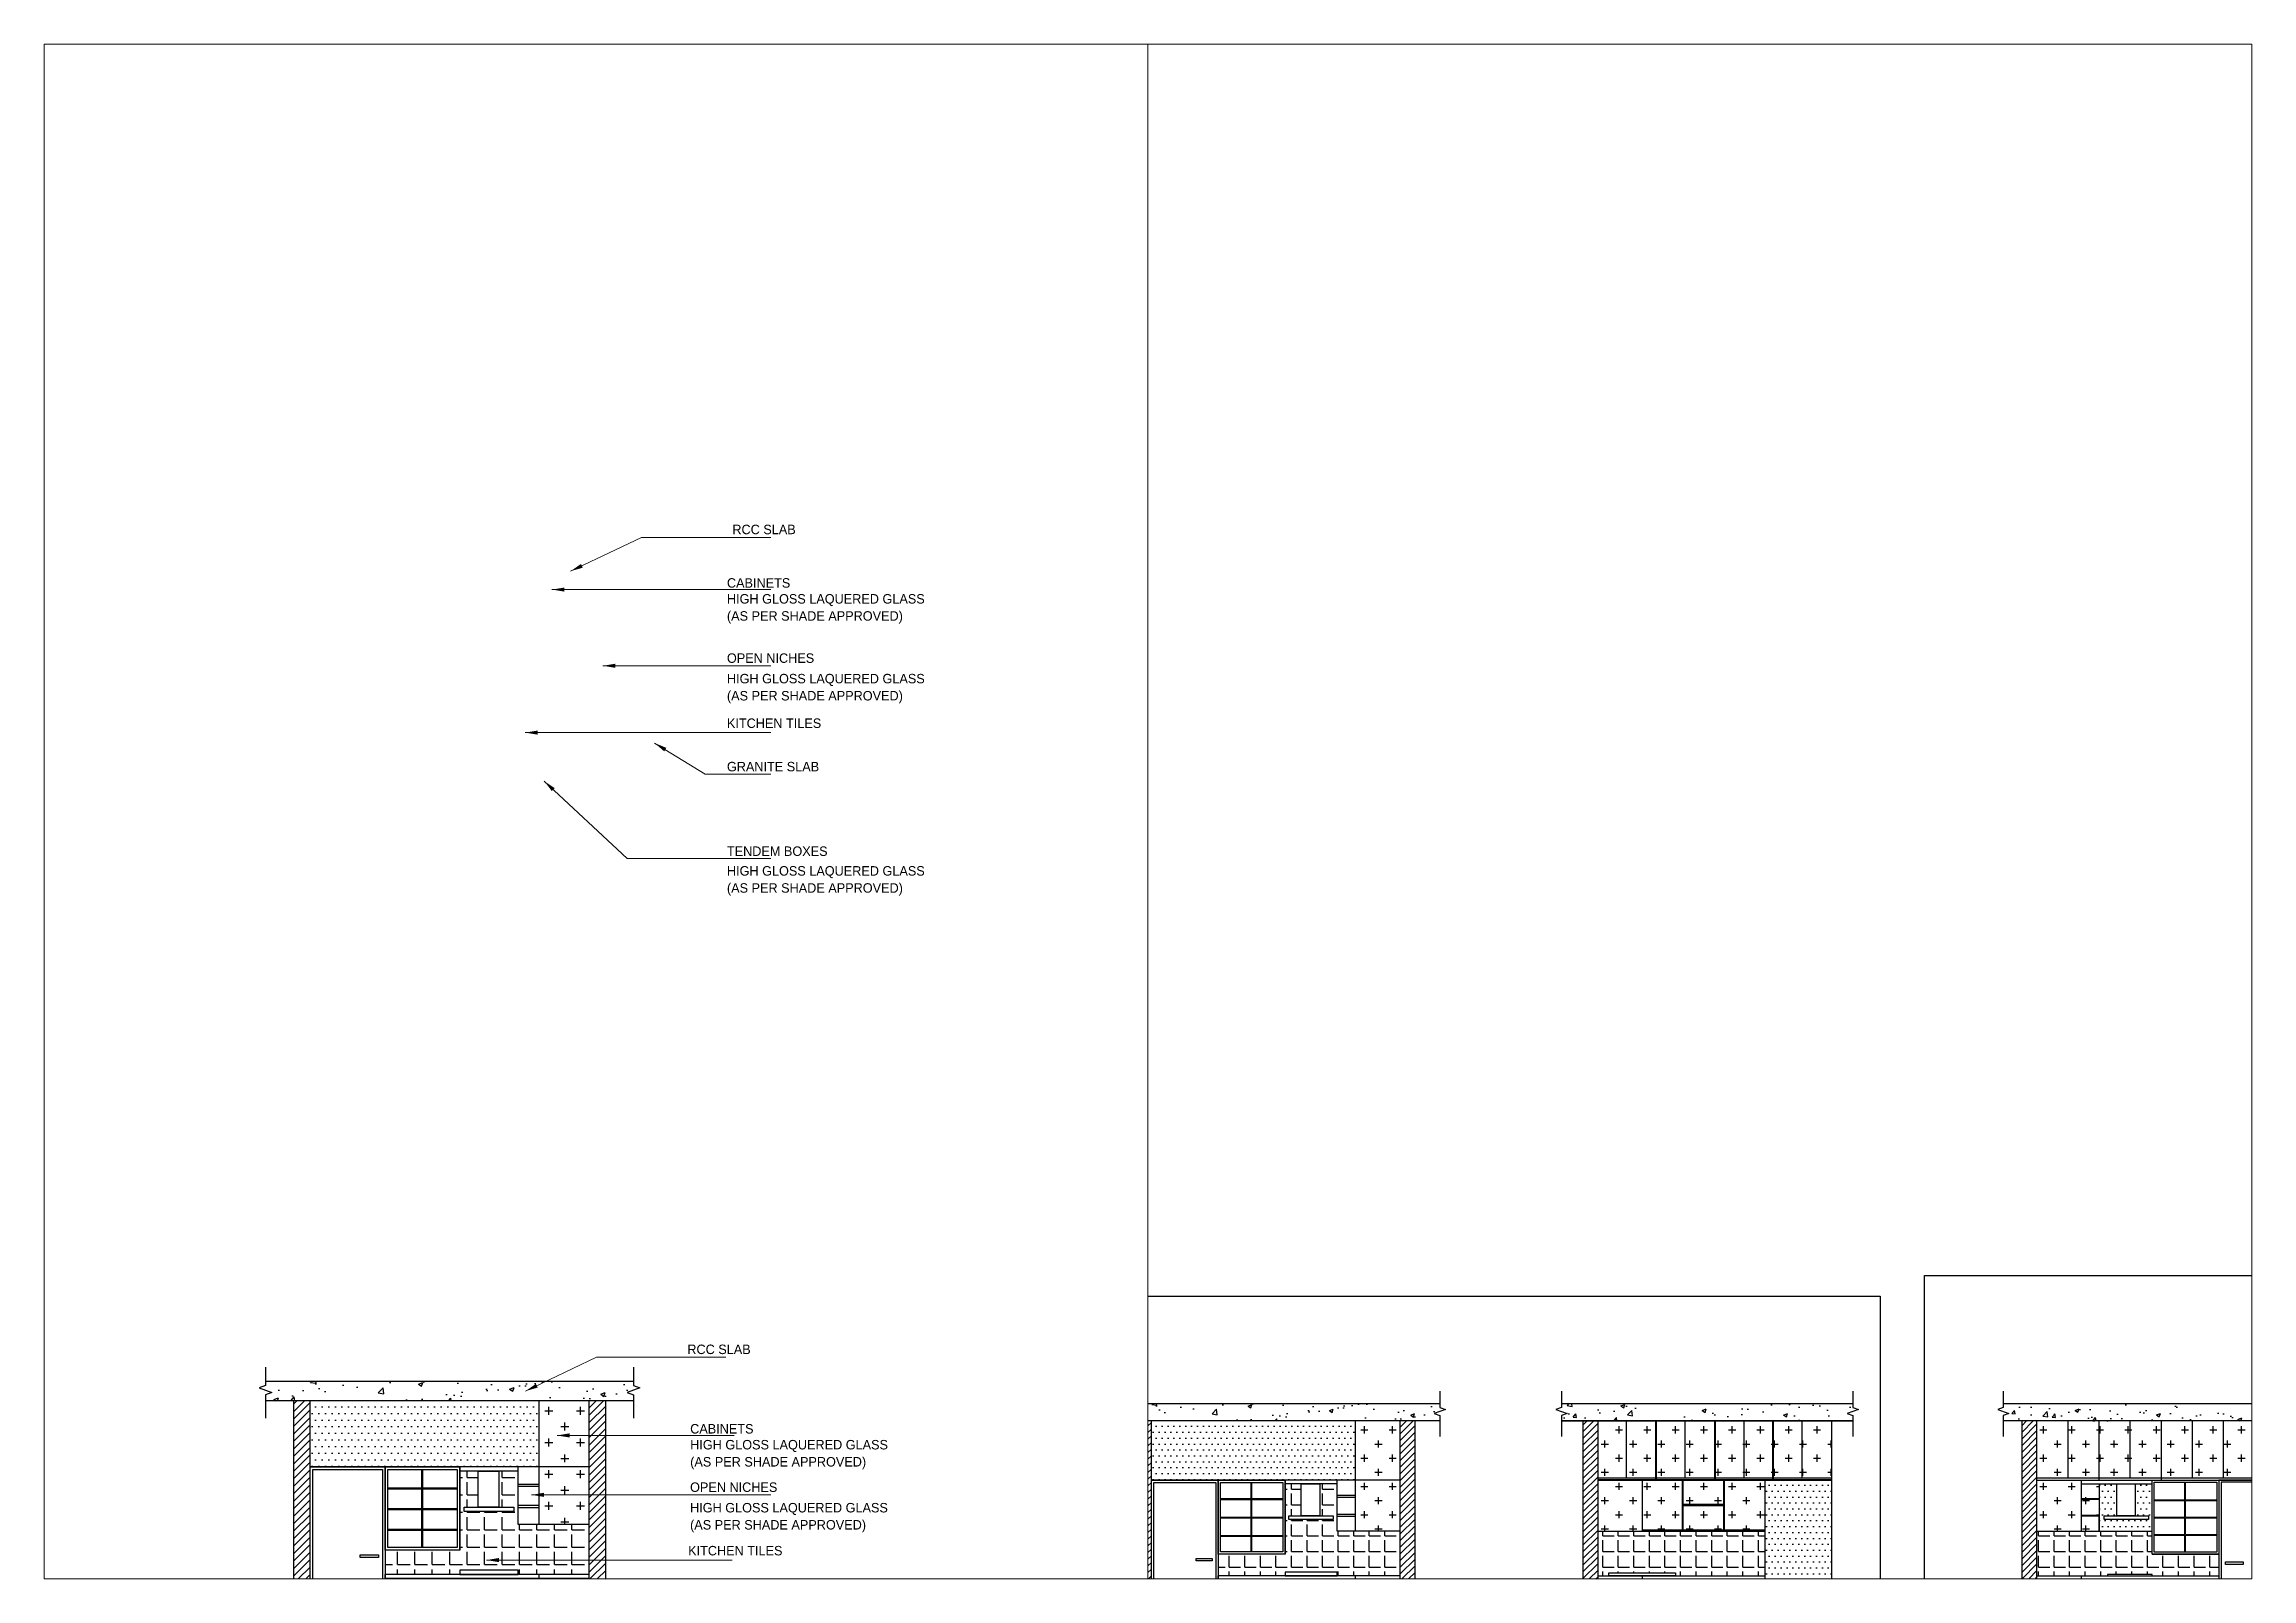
# Paper-space layout 'Layout1' of a CAD drawing. Header units: millimetres. Extents: x 29 to 257, y 20 to 178.
# The model-space entities are those that its viewports show. They can reach past a viewport. Long polylines and large blocks are cut down to what shows.
import ezdxf

# ---------------------------------------------------------------- set-up
doc = ezdxf.new("R2010")
doc.units = ezdxf.units.MM
doc.header["$LTSCALE"] = 10
doc.layers.add('A--SPACEREF', color=3, linetype='Continuous')
doc.styles.add('ISO', font='isocp2.shx', dxfattribs={"width": 0.8})
doc.dimstyles.new('A-DIM-100', dxfattribs={"dimscale": 100, "dimtxt": 2.25, "dimasz": 1.5, "dimexe": 1, "dimexo": 0.5, "dimgap": 0, "dimtad": 0, "dimdec": 0, "dimzin": 12, "dimdsep": 46, "dimtxsty": 'ISO', "dimblk": 'ARCHTICK', "dimcen": 1, "dimdle": 1, "dimclrd": 8, "dimclre": 8, "dimclrt": 256, "dimadec": 0, "dimazin": 3, "dimtfac": 1, "dimtdec": 0, "dimtmove": 1, "dimatfit": 2, "dimfxl": 1, "dimtvp": 0.75, "dimtolj": 1, "dimtzin": 12, "dimlwd": 18, "dimlwe": 18, "dimarcsym": 0})
pattern_1 = [(0, (0, 0), (0, 209.55), [152.4, -57.15]), (90, (0, 0), (-209.55, 1e-14), [152.4, -57.15])]
pattern_2 = [(50, (0, 0), (546.554, -47.817), [57.15, -628.65]), (355, (0, 0), (-105.7285, 573.17), [45.72, -502.92]), (100.451, (45.55, -4), (440.8275, 525.35), [48.57, -534.27]), (46.1842, (0, 152.4), (813.237, -126.127), [85.725, -942.975]), (96.6356, (67.8, 141.9), (712.213, 742.277), [72.855, -801.405]), (351.184, (0, 152.4), (712.214, 742.275), [68.58, -754.38]), (21, (76.2, 114.3), (454.8446, -306.7966), [57.15, -628.65]), (326, (76.2, 114.3), (185.406, 552.564), [45.72, -502.92]), (71.4514, (114.1, 88.73), (640.2495, 245.7686), [48.57, -534.27]), (37.5, (0, 0), (9.2658, 253.6651), [0, -496.824, 0, -510.54, 0, -504.825]), (7.5, (0, 0), (200.459, 300.5417), [0, -291.084, 0, -485.394, 0, -192.405]), (327.5, (-169.93, 0), (406.7718, -17.1862), [0, -190.5, 0, -594.36, 0, -788.67]), (317.5, (-246.13, 0), (444.3875, 76.2795), [0, -247.65, 0, -394.716, 0, -560.07])]

# ---------------------------------------------------------------- blocks, each defined once
blk = doc.blocks.new('_ArchTick')
at = {"color": 0, "const_width": 0.15}
blk.add_lwpolyline([(-0.5, -0.5), (0.5, 0.5)], dxfattribs=at)

msp = doc.modelspace()

# ---------------------------------------------------------------- hatches: boundary and pattern name
h = msp.add_hatch()
h.set_pattern_fill('AR-CONC', color=256, scale=3, style=0)
h.set_pattern_definition([(50, (-20223.34, 0), (546.554, -47.817), [57.15, -628.65]), (355, (-20223.34, 0), (-105.728, 573.17), [45.72, -502.92]), (100.451, (-20177.8, -4), (440.8275, 525.35), [48.57, -534.27]), (46.1842, (-20223.34, 152.4), (813.237, -126.127), [85.725, -942.975]), (96.6356, (-20155.6, 141.9), (712.213, 742.277), [72.855, -801.405]), (351.184, (-20223.3, 152.4), (712.214, 742.275), [68.58, -754.38]), (21, (-20147.14, 114.3), (454.8446, -306.7966), [57.15, -628.65]), (326, (-20147.14, 114.3), (185.406, 552.564), [45.72, -502.92]), (71.4514, (-20109.23, 88.73), (640.2495, 245.769), [48.57, -534.27]), (37.5, (-20223.34, 0), (9.2658, 253.6651), [0, -496.824, 0, -510.54, 0, -504.825]), (7.5, (-20223.34, 0), (200.459, 300.5417), [0, -291.084, 0, -485.394, 0, -192.405]), (327.5, (-20393.26, 0), (406.7718, -17.1862), [0, -190.5, 0, -594.36, 0, -788.67]), (317.5, (-20469.46, 0), (444.3875, 76.2795), [0, -247.65, 0, -394.716, 0, -560.07])])
h.paths.add_polyline_path([(-3347.1, -22548.6), (-3347.1, -22477.4), (-3422.9, -22449.8), (-3271.3, -22394.6), (-3347.1, -22367), (-3347.1, -22320), (-7766.5, -22320), (-7766.5, -22367), (-7842.3, -22394.6), (-7690.7, -22449.8), (-7766.5, -22477.4), (-7766.5, -22548.6)])
h.paths.add_polyline_path([(-7766.5, -25444.6), (-7766.5, -25515.8), (-7690.7, -25543.4), (-7842.3, -25598.6), (-7766.5, -25626.2), (-7766.5, -25675.8), (-3347.1, -25675.8), (-3347.1, -25626.2), (-3271.3, -25598.6), (-3422.9, -25543.4), (-3347.1, -25515.8), (-3347.1, -25444.6)])
h = msp.add_hatch()
h.set_pattern_fill('AR-CONC', color=256, scale=3, style=0)
h.set_pattern_definition(pattern_2)
h.paths.add_polyline_path([(16876.2, -22548.6), (16876.2, -22477.4), (16800.4, -22449.8), (16952, -22394.6), (16876.2, -22367), (16876.2, -22320), (12456.9, -22320), (12456.9, -22367), (12381, -22394.6), (12532.7, -22449.8), (12456.9, -22477.4), (12456.9, -22548.6)])
h.paths.add_polyline_path([(12456.9, -25444.6), (12456.9, -25515.8), (12532.7, -25543.4), (12381, -25598.6), (12456.9, -25626.2), (12456.9, -25675.8), (16876.2, -25675.8), (16876.2, -25626.2), (16952, -25598.6), (16800.4, -25543.4), (16876.2, -25515.8), (16876.2, -25444.6)])
h.paths.add_polyline_path([(18515.4, -25444.6), (18515.4, -25515.8), (18591.2, -25543.4), (18439.6, -25598.6), (18515.4, -25626.2), (18515.4, -25675.8), (22436.5, -25675.8), (22436.5, -25626.2), (22512.3, -25598.6), (22360.7, -25543.4), (22436.5, -25515.8), (22436.5, -25444.6)])
h.paths.add_polyline_path([(22436.5, -22548.6), (22436.5, -22477.4), (22360.7, -22449.8), (22512.3, -22394.6), (22436.5, -22367), (22436.5, -22320), (18515.4, -22320), (18515.4, -22367), (18439.6, -22394.6), (18591.2, -22449.8), (18515.4, -22477.4), (18515.4, -22548.6)])
h = msp.add_hatch()
h.set_pattern_fill('AR-CONC', color=256, scale=3, style=0)
h.set_pattern_definition(pattern_2)
h.paths.add_polyline_path([(28481, -22449.8), (28632.7, -22394.6), (28556.8, -22367), (28556.8, -22320), (24462.9, -22320), (24462.9, -22367), (24387.1, -22394.6), (24538.7, -22449.8), (24462.9, -22477.4), (24462.9, -22548.6), (28556.8, -22548.6), (28556.8, -22477.4)])
h.paths.add_polyline_path([(28556.8, -25675.8), (28556.8, -25571), (28481, -25543.4), (28556.8, -25515.8), (28556.8, -25444.6), (24462.9, -25444.6), (24462.9, -25515.8), (24538.7, -25543.4), (24387.1, -25598.6), (24462.9, -25626.2), (24462.9, -25675.8)])
h = msp.add_hatch()
h.set_pattern_fill('ANSI31', color=256, scale=20, style=0)
h.set_pattern_definition([(45, (-20223.335, 0), (-44.90128, 44.90128), [])])
h.paths.add_polyline_path([(-7231.8, -22548.6), (-7431.8, -22548.6), (-7431.8, -25444.6), (-7231.8, -25444.6)])
h.paths.add_polyline_path([(-3681.8, -22548.6), (-3881.8, -22548.6), (-3881.8, -25354.6), (-3681.8, -25354.6)])
h = msp.add_hatch()
h.set_pattern_fill('DOTS', color=256, scale=50, style=0)
h.set_pattern_definition([(0, (-20223.335, 0), (39.6875, 79.375), [0, -79.375])])
h.paths.add_polyline_path([(-7231.8, -22548.6), (-7231.8, -23344.6), (-6331.8, -23344.6), (-5431.8, -23344.6), (-4481.8, -23344.6), (-4481.8, -22548.6)])
h = msp.add_hatch()
h.set_pattern_fill('CROSS', color=256, scale=30, style=0)
h.set_pattern_definition([(0, (-20223.34, 0), (190.5, 190.5), [95.25, -285.75]), (90, (-20175.71, -47.62), (-190.5, 190.5), [95.25, -285.75])])
h.paths.add_polyline_path([(-3881.8, -24034.6), (-3881.8, -23344.6), (-4481.8, -23344.6), (-4481.8, -24034.6)])
h.paths.add_polyline_path([(-4481.8, -23344.6), (-3881.8, -23344.6), (-3881.8, -22548.6), (-4481.8, -22548.6)])
h.paths.add_polyline_path([(-6331.8, -25354.6), (-5893.8, -25354.6), (-5893.8, -24709.6), (-6331.8, -24709.6)])
h.paths.add_polyline_path([(-5885.8, -25354.6), (-5439.8, -25354.6), (-5439.8, -24709.6), (-5885.8, -24709.6)])
h.paths.add_polyline_path([(-4731.8, -25354.6), (-4731.8, -25127.6), (-5431.8, -25127.6), (-5431.8, -25354.6)])
h.paths.add_polyline_path([(-5431.8, -24884.6), (-5431.8, -25119.6), (-4731.8, -25119.6), (-4731.8, -24884.6)])
h.paths.add_polyline_path([(-4731.8, -24876.6), (-4731.8, -24709.6), (-5431.8, -24709.6), (-5431.8, -24876.6)])
h.paths.add_polyline_path([(-4481.8, -24709.6), (-4723.8, -24709.6), (-4723.8, -25354.6), (-4481.8, -25354.6)])
h.paths.add_polyline_path([(-4481.8, -24684.6), (-4481.8, -25354.6), (-3881.8, -25354.6), (-3881.8, -24684.6)])
h = msp.add_hatch()
h.set_pattern_fill('ANSI31', color=256, scale=20, style=0)
h.paths.add_polyline_path([(12991.5, -22548.6), (12791.5, -22548.6), (12791.5, -25444.6), (12991.5, -25444.6)])
h.paths.add_polyline_path([(16541.5, -22548.6), (16341.5, -22548.6), (16341.5, -25354.6), (16541.5, -25354.6)])
h = msp.add_hatch()
h.set_pattern_fill('DOTS', color=256, scale=50, style=0)
h.paths.add_polyline_path([(12991.5, -22548.6), (12991.5, -23344.6), (13891.5, -23344.6), (14791.5, -23344.6), (15741.5, -23344.6), (15741.5, -22548.6)])
h = msp.add_hatch()
h.set_pattern_fill('CROSS', color=256, scale=30, style=0)
h.paths.add_polyline_path([(16341.5, -24034.6), (16341.5, -23344.6), (15741.5, -23344.6), (15741.5, -24034.6)])
h.paths.add_polyline_path([(15741.5, -23344.6), (16341.5, -23344.6), (16341.5, -22548.6), (15741.5, -22548.6)])
h.paths.add_polyline_path([(13891.5, -25354.6), (14329.5, -25354.6), (14329.5, -24709.6), (13891.5, -24709.6)])
h.paths.add_polyline_path([(14337.5, -25354.6), (14783.5, -25354.6), (14783.5, -24709.6), (14337.5, -24709.6)])
h.paths.add_polyline_path([(15491.5, -25354.6), (15491.5, -25127.6), (14791.5, -25127.6), (14791.5, -25354.6)])
h.paths.add_polyline_path([(14791.5, -24884.6), (14791.5, -25119.6), (15491.5, -25119.6), (15491.5, -24884.6)])
h.paths.add_polyline_path([(15491.5, -24876.6), (15491.5, -24709.6), (14791.5, -24709.6), (14791.5, -24876.6)])
h.paths.add_polyline_path([(15741.5, -24709.6), (15499.5, -24709.6), (15499.5, -25354.6), (15741.5, -25354.6)])
h.paths.add_polyline_path([(15741.5, -24684.6), (15741.5, -25354.6), (16341.5, -25354.6), (16341.5, -24684.6)])
h = msp.add_hatch()
h.set_pattern_fill('ANSI31', color=256, scale=20, style=0)
h.set_pattern_definition([(45, (-2775.53, 0), (-44.90128, 44.90128), [])])
h.paths.add_polyline_path([(18801, -25444.6), (19001, -25444.6), (19001, -22548.6), (18801, -22548.6)])
h = msp.add_hatch()
h.set_pattern_fill('CROSS', color=256, scale=30, style=0)
h.paths.add_polyline_path([(19601, -23344.6), (19001, -23344.6), (19001, -24034.6), (19601, -24034.6)])
h.paths.add_polyline_path([(19390.7, -22548.6), (19001, -22548.6), (19001, -23316.6), (19390.7, -23316.6)])
h.paths.add_polyline_path([(19780.5, -22548.6), (19390.7, -22548.6), (19390.7, -23316.6), (19780.5, -23316.6)])
h.paths.add_polyline_path([(20143, -23344.6), (19601, -23344.6), (19601, -24014.6), (20143, -24014.6)])
h.paths.add_polyline_path([(20151, -23669.6), (20701, -23669.6), (20701, -23344.6), (20151, -23344.6)])
h.paths.add_polyline_path([(20701, -24014.6), (20701, -23689.6), (20151, -23689.6), (20151, -24014.6)])
h.paths.add_polyline_path([(21251, -23344.6), (20709, -23344.6), (20709, -24014.6), (21251, -24014.6)])
h.paths.add_polyline_path([(20584, -23316.6), (20973.7, -23316.6), (20973.7, -22548.6), (20584, -22548.6)])
h.paths.add_polyline_path([(20178.2, -23316.6), (20576, -23316.6), (20576, -22548.6), (20178.2, -22548.6)])
h.paths.add_polyline_path([(19788.5, -23316.6), (20178.2, -23316.6), (20178.2, -22548.6), (19788.5, -22548.6)])
h.paths.add_polyline_path([(21355.5, -22548.6), (20973.7, -22548.6), (20973.7, -23316.6), (21355.5, -23316.6)])
h.paths.add_polyline_path([(21753.2, -22548.6), (21363.5, -22548.6), (21363.5, -23316.6), (21753.2, -23316.6)])
h.paths.add_polyline_path([(22151, -22548.6), (21753.2, -22548.6), (21753.2, -23316.6), (22151, -23316.6)])
h.paths.add_polyline_path([(19601, -24684.6), (19001, -24684.6), (19001, -25354.6), (19601, -25354.6)])
h.paths.add_polyline_path([(19601, -25354.6), (19872, -25354.6), (19872, -24704.6), (19601, -24704.6)])
h.paths.add_polyline_path([(20143, -24704.6), (19880, -24704.6), (19880, -25354.6), (20143, -25354.6)])
h.paths.add_polyline_path([(20701, -25354.6), (20701, -25159.2), (20151, -25159.2), (20151, -25354.6)])
h.paths.add_polyline_path([(20151, -24935.9), (20151, -25131.2), (20701, -25131.2), (20701, -24935.9)])
h.paths.add_polyline_path([(20151, -24704.6), (20151, -24907.9), (20701, -24907.9), (20701, -24704.6)])
h.paths.add_polyline_path([(20709, -24704.6), (20709, -25019.6), (21251, -25019.6), (21251, -24704.6)])
h.paths.add_polyline_path([(20709, -25039.6), (20709, -25354.6), (21251, -25354.6), (21251, -25039.6)])
h = msp.add_hatch()
h.set_pattern_fill('ANSI31', color=256, scale=20, style=0)
h.paths.add_polyline_path([(24716.1, -25444.6), (24916.1, -25444.6), (24916.1, -22548.6), (24716.1, -22548.6)])
h = msp.add_hatch()
h.set_pattern_fill('CROSS', color=256, scale=30, style=0)
h.paths.add_polyline_path([(24916.1, -23316.6), (25334.8, -23316.6), (25334.8, -22548.6), (24916.1, -22548.6)])
h.paths.add_polyline_path([(25334.8, -23316.6), (25753.6, -23316.6), (25753.6, -22548.6), (25334.8, -22548.6)])
h.paths.add_polyline_path([(26172.3, -22548.6), (25753.6, -22548.6), (25753.6, -23316.6), (26172.3, -23316.6)])
h.paths.add_polyline_path([(26591.1, -22548.6), (26172.3, -22548.6), (26172.3, -23316.6), (26591.1, -23316.6)])
h.paths.add_polyline_path([(26591.1, -23316.6), (27009.8, -23316.6), (27009.8, -22548.6), (26591.1, -22548.6)])
h.paths.add_polyline_path([(27009.8, -23316.6), (27428.6, -23316.6), (27428.6, -22548.6), (27009.8, -22548.6)])
h.paths.add_polyline_path([(27847.3, -22548.6), (27428.6, -22548.6), (27428.6, -23316.6), (27847.3, -23316.6)])
h.paths.add_polyline_path([(27847.3, -23316.6), (28266.1, -23316.6), (28266.1, -22548.6), (27847.3, -22548.6)])
h.paths.add_polyline_path([(25516.1, -24684.6), (24916.1, -24684.6), (24916.1, -25354.6), (25516.1, -25354.6)])
h.paths.add_polyline_path([(25516.1, -25354.6), (25858.1, -25354.6), (25858.1, -24704.6), (25516.1, -24704.6)])
h.paths.add_polyline_path([(26466.1, -25354.6), (26466.1, -25159.2), (25866.1, -25159.2), (25866.1, -25354.6)])
h.paths.add_polyline_path([(26466.1, -25131.2), (26466.1, -24935.9), (25866.1, -24935.9), (25866.1, -25131.2)])
h.paths.add_polyline_path([(25866.1, -24704.6), (25866.1, -24907.9), (26466.1, -24907.9), (26466.1, -24704.6)])
h.paths.add_polyline_path([(26920.1, -24704.6), (26474.1, -24704.6), (26474.1, -25354.6), (26920.1, -25354.6)])
h.paths.add_polyline_path([(27366.1, -24704.6), (26928.1, -24704.6), (26928.1, -25354.6), (27366.1, -25354.6)])
h.paths.add_polyline_path([(25516.1, -23344.6), (24916.1, -23344.6), (24916.1, -24034.6), (25516.1, -24034.6)])
h.paths.add_polyline_path([(25516.1, -23831.2), (25516.1, -24034.6), (25753.9, -24034.6), (25753.9, -23831.2)])
h.paths.add_polyline_path([(25753.9, -23821.2), (25753.9, -23607.9), (25516.1, -23607.9), (25516.1, -23821.2)])
h.paths.add_polyline_path([(25753.9, -23394.6), (25516.1, -23394.6), (25516.1, -23597.9), (25753.9, -23597.9)])
h = msp.add_hatch()
h.set_pattern_fill('ANGLE', color=256, scale=30, style=0)
h.set_pattern_definition([(0, (-20223.34, 0), (0, 209.55), [152.4, -57.15]), (90, (-20223.34, 0), (-209.55, 1e-14), [152.4, -57.15])])
h.paths.add_polyline_path([(-4731.8, -24034.6), (-4731.8, -23394.6), (-4963.8, -23394.6), (-4963.8, -23827.8), (-4783.9, -23827.8), (-4783.9, -23877.8), (-5379.8, -23877.8), (-5379.8, -23827.8), (-5212.9, -23827.8), (-5212.9, -23394.6), (-5431.8, -23394.6), (-5431.8, -24344.6), (-6331.8, -24344.6), (-6331.8, -24634.6), (-5431.8, -24634.6), (-5431.8, -24584.6), (-4731.8, -24584.6), (-4731.8, -24634.6), (-3881.8, -24634.6), (-3881.8, -24034.6)])
h = msp.add_hatch()
h.set_pattern_fill('ANGLE', color=256, scale=30, style=0)
h.set_pattern_definition(pattern_1)
h.paths.add_polyline_path([(15491.5, -24034.6), (15491.5, -23394.6), (15259.6, -23394.6), (15259.6, -23827.8), (15439.4, -23827.8), (15439.4, -23877.8), (14843.6, -23877.8), (14843.6, -23827.8), (15010.4, -23827.8), (15010.4, -23394.6), (14791.5, -23394.6), (14791.5, -24344.6), (13891.5, -24344.6), (13891.5, -24634.6), (14791.5, -24634.6), (14791.5, -24584.6), (15491.5, -24584.6), (15491.5, -24634.6), (16341.5, -24634.6), (16341.5, -24034.6)])
h = msp.add_hatch()
h.set_pattern_fill('DOTS', color=256, scale=50, style=0)
h.paths.add_polyline_path([(22151, -23344.6), (21251, -23344.6), (21251, -24034.6), (21251, -24634.6), (21251, -25444.6), (22151, -25444.6)])
h = msp.add_hatch()
h.set_pattern_fill('DOTS', color=256, scale=50, style=0)
h.paths.add_polyline_path([(25989.4, -23394.6), (25753.9, -23394.6), (25753.9, -24034.6), (26466.1, -24034.6), (26466.1, -23394.6), (26238.5, -23394.6), (26238.5, -23827.8), (26418.3, -23827.8), (26418.3, -23877.8), (25822.5, -23877.8), (25822.5, -23827.8), (25989.4, -23827.8)])
h = msp.add_hatch()
h.set_pattern_fill('ANGLE', color=256, scale=30, style=0)
h.set_pattern_definition(pattern_1)
h.paths.add_polyline_path([(19001, -24034.6), (19001, -24634.6), (19151, -24634.6), (19151, -24594.2), (20051, -24594.2), (20051, -24634.6), (21251, -24634.6), (21251, -24034.6)])
h.paths.add_polyline_path([(19601, -25354.6), (19601, -25444.6), (21251, -25444.6), (21251, -25354.6)])
h.paths.add_polyline_path([(19601, -25444.6), (19601, -25354.6), (19001, -25354.6), (19001, -25444.6)])
h = msp.add_hatch()
h.set_pattern_fill('ANGLE', color=256, scale=30, style=0)
h.set_pattern_definition(pattern_1)
h.paths.add_polyline_path([(25516.1, -24034.6), (24916.1, -24034.6), (24916.1, -24634.6), (25866.1, -24634.6), (25866.1, -24618.6), (26466.1, -24618.6), (26466.1, -24634.6), (27366.1, -24634.6), (27366.1, -24344.6), (26466.1, -24344.6), (26466.1, -24034.6)])

# ---------------------------------------------------------------- linework, layer by layer
for p, q in [((-3347.1, -22320), (-7766.5, -22320)), ((16876.2, -22320), (12456.9, -22320)), ((22436.5, -22320), (18515.4, -22320)), ((28556.8, -22320), (24462.9, -22320)), ((-3347.1, -22548.6), (-7766.5, -22548.6)), ((-7431.8, -22548.6), (-7431.8, -25444.6)), ((-7231.8, -25444.6), (-7231.8, -22548.6)), ((-4481.8, -24034.6), (-4481.8, -22548.6)), ((-3881.8, -25354.6), (-3881.8, -22548.6)), ((-3681.8, -25444.6), (-3681.8, -22548.6)), ((16876.2, -22548.6), (12456.9, -22548.6)), ((12991.5, -25444.6), (12991.5, -22548.6)), ((15741.5, -24034.6), (15741.5, -22548.6)), ((16341.5, -25354.6), (16341.5, -22548.6)), ((16541.5, -25444.6), (16541.5, -22548.6)), ((22436.5, -22548.6), (18515.4, -22548.6)), ((18515.4, -22548.6), (22436.5, -22548.6)), ((18801, -22548.6), (18801, -25444.6)), ((19001, -22548.6), (19001, -25444.6)), ((19390.7, -23316.6), (19390.7, -22548.6)), ((19780.5, -22548.6), (19780.5, -23336.6)), ((19788.5, -22548.6), (19788.5, -23336.6)), ((20178.2, -23316.6), (20178.2, -22548.6)), ((20576, -22548.6), (20576, -23336.6)), ((20584, -22548.6), (20584, -23336.6)), ((20973.7, -23316.6), (20973.7, -22548.6)), ((21355.5, -22548.6), (21355.5, -23336.6)), ((21363.5, -22548.6), (21363.5, -23336.6)), ((21753.2, -23316.6), (21753.2, -22548.6)), ((22151, -22548.6), (22151, -25444.6)), ((28556.8, -22548.6), (24462.9, -22548.6)), ((24716.1, -25444.6), (24716.1, -22548.6)), ((24916.1, -25444.6), (24916.1, -22548.6)), ((25334.8, -23316.6), (25334.8, -22548.6)), ((25753.6, -23344.6), (25753.6, -22548.6)), ((26172.3, -23316.6), (26172.3, -22548.6)), ((26591.1, -23344.6), (26591.1, -22548.6)), ((27009.8, -23316.6), (27009.8, -22548.6)), ((27428.6, -23316.6), (27428.6, -22548.6)), ((27847.3, -23316.6), (27847.3, -22548.6)), ((19001, -23316.6), (19780.5, -23316.6)), ((19788.5, -23316.6), (20576, -23316.6)), ((20584, -23316.6), (21355.5, -23316.6)), ((21363.5, -23316.6), (22151, -23316.6)), ((24916.1, -23316.6), (28266.1, -23316.6)), ((-5431.8, -23344.6), (-7231.8, -23344.6)), ((-6331.8, -24344.6), (-6331.8, -23344.6)), ((-6299.8, -23595.3), (-5463.8, -23595.3)), ((-5891.8, -23376.6), (-5891.8, -24312.6)), ((-5881.8, -23376.6), (-5881.8, -24312.6)), ((-5431.8, -24344.6), (-5431.8, -23344.6)), ((-3881.8, -23344.6), (-5431.8, -23344.6)), ((-4731.8, -23394.6), (-5431.8, -23394.6)), ((-4731.8, -24034.6), (-4731.8, -23344.6)), ((-4731.8, -23549.6), (-4481.8, -23549.6)), ((-4731.8, -23574.6), (-4481.8, -23574.6)), ((14791.5, -23344.6), (12991.5, -23344.6)), ((13891.5, -24344.6), (13891.5, -23344.6)), ((13923.5, -23595.3), (14759.5, -23595.3)), ((14331.5, -23376.6), (14331.5, -24312.6)), ((14341.5, -23376.6), (14341.5, -24312.6)), ((14791.5, -24344.6), (14791.5, -23344.6)), ((16341.5, -23344.6), (14791.5, -23344.6)), ((15491.5, -23394.6), (14791.5, -23394.6)), ((15491.5, -24034.6), (15491.5, -23344.6)), ((15491.5, -23549.6), (15741.5, -23549.6)), ((15491.5, -23574.6), (15741.5, -23574.6)), ((19001, -23336.6), (19780.5, -23336.6)), ((19001, -23344.6), (22151, -23344.6)), ((19601, -23344.6), (19601, -24034.6)), ((19788.5, -23336.6), (20576, -23336.6)), ((20143, -24034.6), (20143, -23344.6)), ((20151, -24034.6), (20151, -23344.6)), ((20584, -23336.6), (21355.5, -23336.6)), ((20701, -24034.6), (20701, -23344.6)), ((20709, -24034.6), (20709, -23344.6)), ((21251, -23344.6), (21251, -24034.6)), ((21363.5, -23336.6), (22151, -23336.6)), ((24916.1, -23344.6), (27366.1, -23344.6)), ((25516.1, -24034.6), (25516.1, -23344.6)), ((25516.1, -23394.6), (26466.1, -23394.6)), ((25753.9, -23394.6), (25753.9, -24034.6)), ((26466.1, -24344.6), (26466.1, -23344.6)), ((26908.1, -23612.8), (26908.1, -23374.6)), ((26916.1, -23612.8), (26916.1, -23374.6)), ((27366.1, -23344.6), (28266.1, -23344.6)), ((-6299.8, -23605.3), (-5463.8, -23605.3)), ((-6299.8, -23844.6), (-5463.8, -23844.6)), ((-6299.8, -23854.6), (-5463.8, -23854.6)), ((-4731.8, -23804.6), (-4481.8, -23804.6)), ((-4731.8, -23829.6), (-4481.8, -23829.6)), ((13923.5, -23605.3), (14759.5, -23605.3)), ((13923.5, -23844.6), (14759.5, -23844.6)), ((13923.5, -23854.6), (14759.5, -23854.6)), ((15491.5, -23804.6), (15741.5, -23804.6)), ((15491.5, -23829.6), (15741.5, -23829.6)), ((20151, -23669.6), (20701, -23669.6)), ((20151, -23689.6), (20701, -23689.6)), ((25753.9, -23597.9), (25516.1, -23597.9)), ((25753.9, -23607.9), (25516.1, -23607.9)), ((25753.9, -23821.2), (25516.1, -23821.2)), ((25753.9, -23831.2), (25516.1, -23831.2)), ((25753.9, -24034.6), (25753.9, -23821.2)), ((26496.1, -23612.8), (26908.1, -23612.8)), ((26496.1, -23620.8), (26908.1, -23620.8)), ((26496.1, -23844.6), (26908.1, -23844.6)), ((26496.1, -23852.6), (26908.1, -23852.6)), ((26908.1, -23844.6), (26908.1, -23620.8)), ((26908.1, -24077.1), (26908.1, -23852.6)), ((26916.1, -23612.8), (27336.1, -23612.8)), ((26916.1, -23844.6), (26916.1, -23620.8)), ((26916.1, -23620.8), (27336.1, -23620.8)), ((26916.1, -23844.6), (27336.1, -23844.6)), ((26916.1, -24077.1), (26916.1, -23852.6)), ((26916.1, -23852.6), (27336.1, -23852.6)), ((-6299.8, -24092.5), (-5463.8, -24092.5)), ((-6299.8, -24102.5), (-5463.8, -24102.5)), ((-3881.8, -24034.6), (-4731.8, -24034.6)), ((13923.5, -24092.5), (14759.5, -24092.5)), ((13923.5, -24102.5), (14759.5, -24102.5)), ((16341.5, -24034.6), (15491.5, -24034.6)), ((19001, -24034.6), (21251, -24034.6)), ((19601, -24014.6), (20143, -24014.6)), ((20151, -24014.6), (20701, -24014.6)), ((20151, -24014.6), (20701, -24014.6)), ((20709, -24014.6), (21251, -24014.6)), ((21251, -24034.6), (21251, -24634.6)), ((24916.1, -24034.6), (25516.1, -24034.6)), ((25516.1, -24034.6), (26466.1, -24034.6)), ((26496.1, -24077.1), (26908.1, -24077.1)), ((26496.1, -24085.1), (26908.1, -24085.1)), ((26908.1, -24314.6), (26908.1, -24085.1)), ((26916.1, -24077.1), (27336.1, -24077.1)), ((26916.1, -24314.6), (26916.1, -24085.1)), ((26916.1, -24085.1), (27336.1, -24085.1)), ((-5431.8, -24344.6), (-6331.8, -24344.6)), ((14791.5, -24344.6), (13891.5, -24344.6)), ((26466.1, -24344.6), (27366.1, -24344.6)), ((-6331.8, -25444.6), (-6331.8, -24634.6)), ((-3881.8, -24634.6), (-6331.8, -24634.6)), ((-4481.8, -25444.6), (-4481.8, -24634.6)), ((13891.5, -25444.6), (13891.5, -24634.6)), ((16341.5, -24634.6), (13891.5, -24634.6)), ((15741.5, -25444.6), (15741.5, -24634.6)), ((19001, -24634.6), (21251, -24634.6)), ((19601, -24634.6), (19601, -25444.6)), ((21251, -24634.6), (21251, -25444.6)), ((24916.1, -24634.6), (27366.1, -24634.6)), ((25516.1, -25444.6), (25516.1, -24634.6)), ((-3881.8, -24684.6), (-6331.8, -24684.6)), ((-5893.8, -24709.6), (-6331.8, -24709.6)), ((-5893.8, -24684.6), (-5893.8, -25354.6)), ((-5885.8, -24684.6), (-5885.8, -25354.6)), ((-5439.8, -24709.6), (-5885.8, -24709.6)), ((-5439.8, -25354.6), (-5439.8, -24684.6)), ((-5431.8, -24876.6), (-5431.8, -24684.6)), ((-4731.8, -24709.6), (-5431.8, -24709.6)), ((-4731.8, -24876.6), (-4731.8, -24684.6)), ((-4723.8, -25354.6), (-4723.8, -24684.6)), ((-4481.8, -24709.6), (-4723.8, -24709.6)), ((16341.5, -24684.6), (13891.5, -24684.6)), ((14329.5, -24709.6), (13891.5, -24709.6)), ((14329.5, -24684.6), (14329.5, -25354.6)), ((14337.5, -24684.6), (14337.5, -25354.6)), ((14783.5, -24709.6), (14337.5, -24709.6)), ((14783.5, -25354.6), (14783.5, -24684.6)), ((14791.5, -24876.6), (14791.5, -24684.6)), ((15491.5, -24709.6), (14791.5, -24709.6)), ((15491.5, -24876.6), (15491.5, -24684.6)), ((15499.5, -25354.6), (15499.5, -24684.6)), ((15741.5, -24709.6), (15499.5, -24709.6)), ((19001, -24684.6), (21251, -24684.6)), ((19601, -24684.6), (21251, -24684.6)), ((19601, -24704.6), (19872, -24704.6)), ((19872, -25354.6), (19872, -24684.6)), ((19880, -25354.6), (19880, -24684.6)), ((19880, -24704.6), (20143, -24704.6)), ((20143, -24684.6), (20143, -25354.6)), ((20151, -24684.6), (20151, -24907.9)), ((20151, -24704.6), (20701, -24704.6)), ((20701, -24684.6), (20701, -25131.2)), ((20709, -24684.6), (20709, -25354.6)), ((20709, -24704.6), (21251, -24704.6)), ((24916.1, -24684.6), (27366.1, -24684.6)), ((25516.1, -24704.6), (25858.1, -24704.6)), ((25858.1, -24684.6), (25858.1, -25354.6)), ((25866.1, -24684.6), (25866.1, -24907.9)), ((25866.1, -24704.6), (26466.1, -24704.6)), ((26466.1, -24684.6), (26466.1, -24907.9)), ((26474.1, -24684.6), (26474.1, -25354.6)), ((26474.1, -24684.6), (27366.1, -24684.6)), ((26474.1, -24704.6), (26920.1, -24704.6)), ((26920.1, -24684.6), (26920.1, -25354.6)), ((26928.1, -24684.6), (26928.1, -25354.6)), ((26928.1, -24704.6), (27366.1, -24704.6))]:
    msp.add_line(p, q)
for points in [[(23401.8, -20592.9), (36935.1, -20592.9), (36935.1, -34587.4), (23401.8, -34587.4)], [(9563.3, -20869.9), (22806.9, -20869.9), (22806.9, -34486.8), (9563.3, -34486.8)], [(25989.4, -23394.6), (26238.5, -23394.6), (26238.5, -23827.8), (25989.4, -23827.8)], [(26466.1, -23344.6), (27366.1, -23344.6), (27366.1, -24344.6), (26466.1, -24344.6)], [(26496.1, -23374.6), (27336.1, -23374.6), (27336.1, -24314.6), (26496.1, -24314.6)], [(27366.1, -25444.6), (28266.1, -25444.6), (28266.1, -23344.6), (27366.1, -23344.6)], [(27396.1, -25414.6), (28236.1, -25414.6), (28236.1, -23374.6), (27396.1, -23374.6)], [(25822.5, -23827.8), (26418.3, -23827.8), (26418.3, -23877.8), (25822.5, -23877.8)], [(-6629, -24399.7), (-6411.9, -24399.7), (-6411.9, -24433.4), (-6629, -24433.4)], [(13594.3, -24399.7), (13811.4, -24399.7), (13811.4, -24433.4), (13594.3, -24433.4)], [(25866.1, -24634.6), (26466.1, -24634.6), (26466.1, -24618.6), (25866.1, -24618.6)], [(27456.3, -24445.4), (27693.4, -24445.4), (27693.4, -24481.4), (27456.3, -24481.4)]]:
    msp.add_lwpolyline(points, close=True)
at = {"linetype": 'Continuous'}
for points in [[(-7766.5, -22146.2), (-7766.5, -22367), (-7842.3, -22394.6), (-7690.7, -22449.8), (-7766.5, -22477.4), (-7766.5, -22758)], [(-3347.1, -22146.2), (-3347.1, -22367), (-3271.3, -22394.6), (-3422.9, -22449.8), (-3347.1, -22477.4), (-3347.1, -22758)], [(16876.2, -22146.2), (16876.2, -22367), (16952, -22394.6), (16800.4, -22449.8), (16876.2, -22477.4), (16876.2, -22758)], [(18515.4, -22146.2), (18515.4, -22367), (18439.6, -22394.6), (18591.2, -22449.8), (18515.4, -22477.4), (18515.4, -22758)], [(22436.5, -22146.2), (22436.5, -22367), (22512.3, -22394.6), (22360.7, -22449.8), (22436.5, -22477.4), (22436.5, -22758)], [(24462.9, -22146.2), (24462.9, -22367), (24387.1, -22394.6), (24538.7, -22449.8), (24462.9, -22477.4), (24462.9, -22758)]]:
    msp.add_lwpolyline(points, dxfattribs=at)
at = {"elevation": 0}
for points in [[(-7231.8, -23344.6), (-6331.8, -23344.6), (-6331.8, -25444.6), (-7231.8, -25444.6)], [(-7199.8, -23376.6), (-6363.8, -23376.6), (-6363.8, -25412.6), (-7199.8, -25412.6)], [(-5431.8, -24344.6), (-6331.8, -24344.6), (-6331.8, -23344.6), (-5431.8, -23344.6)], [(-5463.8, -24312.6), (-6299.8, -24312.6), (-6299.8, -23376.6), (-5463.8, -23376.6)], [(-5212.9, -23394.6), (-4963.8, -23394.6), (-4963.8, -23827.8), (-5212.9, -23827.8)], [(12991.5, -23344.6), (13891.5, -23344.6), (13891.5, -25444.6), (12991.5, -25444.6)], [(13023.5, -23376.6), (13859.5, -23376.6), (13859.5, -25412.6), (13023.5, -25412.6)], [(14791.5, -24344.6), (13891.5, -24344.6), (13891.5, -23344.6), (14791.5, -23344.6)], [(14759.5, -24312.6), (13923.5, -24312.6), (13923.5, -23376.6), (14759.5, -23376.6)], [(15010.4, -23394.6), (15259.6, -23394.6), (15259.6, -23827.8), (15010.4, -23827.8)], [(-5379.8, -23827.8), (-4783.9, -23827.8), (-4783.9, -23877.8), (-5379.8, -23877.8)], [(14843.6, -23827.8), (15439.4, -23827.8), (15439.4, -23877.8), (14843.6, -23877.8)], [(-5431.8, -24634.6), (-4731.8, -24634.6), (-4731.8, -24584.6), (-5431.8, -24584.6)], [(14791.5, -24634.6), (15491.5, -24634.6), (15491.5, -24584.6), (14791.5, -24584.6)], [(20051, -24634.6), (19151, -24634.6), (19151, -24594.2), (20051, -24594.2)]]:
    msp.add_lwpolyline(points, close=True, dxfattribs=at)

# ---------------------------------------------------------------- texts
at = {"layer": 'A--SPACEREF'}
for s, height, p in [('RCC SLAB', 113.76, (-2160.3, -12143.3)), ('CABINETS', 113.76, (-2225.5, -12785.4)), ('HIGH GLOSS LAQUERED GLASS', 113.758, (-2225.5, -12976.5)), ('(AS PER SHADE APPROVED)', 113.758, (-2225.5, -13181.8)), ('OPEN NICHES', 113.758, (-2225.5, -13688.1)), ('(AS PER SHADE APPROVED)', 113.758, (-2225.5, -14139.9)), ('HIGH GLOSS LAQUERED GLASS', 113.758, (-2225.5, -13934.6)), ('KITCHEN TILES', 113.758, (-2225.5, -14470)), ('GRANITE SLAB', 113.758, (-2225.5, -14991.2)), ('TENDEM BOXES', 113.758, (-2225.5, -16006.6)), ('HIGH GLOSS LAQUERED GLASS', 113.758, (-2225.5, -16243.2)), ('(AS PER SHADE APPROVED)', 113.758, (-2225.5, -16448.5)), ('RCC SLAB', 113.76, (-2701.1, -21988.8)), ('CABINETS', 113.76, (-2667, -22942.8)), ('HIGH GLOSS LAQUERED GLASS', 113.758, (-2667, -23133.9)), ('(AS PER SHADE APPROVED)', 113.758, (-2667, -23339.1)), ('OPEN NICHES', 113.758, (-2668.3, -23643.9)), ('HIGH GLOSS LAQUERED GLASS', 113.758, (-2668.3, -23890.4)), ('(AS PER SHADE APPROVED)', 113.758, (-2668.3, -24095.7)), ('KITCHEN TILES', 113.758, (-2691.4, -24406.4))]:
    msp.add_text(s, height=height, dxfattribs=at).set_placement(p)

# ---------------------------------------------------------------- leaders
for points in [[(-4103.2, -12587.7), (-3252.5, -12181.4), (-1697.8, -12181.4)], [(-4326.4, -12808.4), (-1697.8, -12808.4)], [(-3715.7, -13723.5), (-1697.8, -13723.5)], [(-4647.5, -14526.1), (-1697.8, -14526.1)], [(-3093.9, -14651.4), (-2487.7, -15025.2), (-1697.8, -15025.2)], [(-4420.8, -15107.5), (-3425.4, -16039.1), (-1697.8, -16039.1)], [(-4644.1, -22433.2), (-3793.4, -22026.9), (-2238.7, -22026.9)], [(-4266.2, -22965.8), (-2139.3, -22965.8)], [(-4572.2, -23679.3), (-1697.8, -23679.3)], [(-5113.3, -24462.6), (-2163.7, -24462.6)], [(-3881.8, -24684.6), (-2701.1, -25172.2), (-1697.8, -25172.2)]]:
    msp.add_leader(points, dimstyle='A-DIM-100', override={"dimgap": 0, "dimtad": 0, "dimfxl": 0.18})

psp = doc.layouts.get("Layout1")

# ---------------------------------------------------------------- viewports
at = {"layer": '0'}
psp.add_viewport(center=(85.55, 99.11), size=(114.07, 158.581), view_center_point=(-3797.45, -15473.64), view_height=18429.266, dxfattribs=at)
psp.add_viewport(center=(199.62, 99.11), size=(114.07, 158.581), view_center_point=(20377.12, -14344.1), view_height=20663.116, status=3, dxfattribs=at)

doc.saveas('drawing.dxf')
